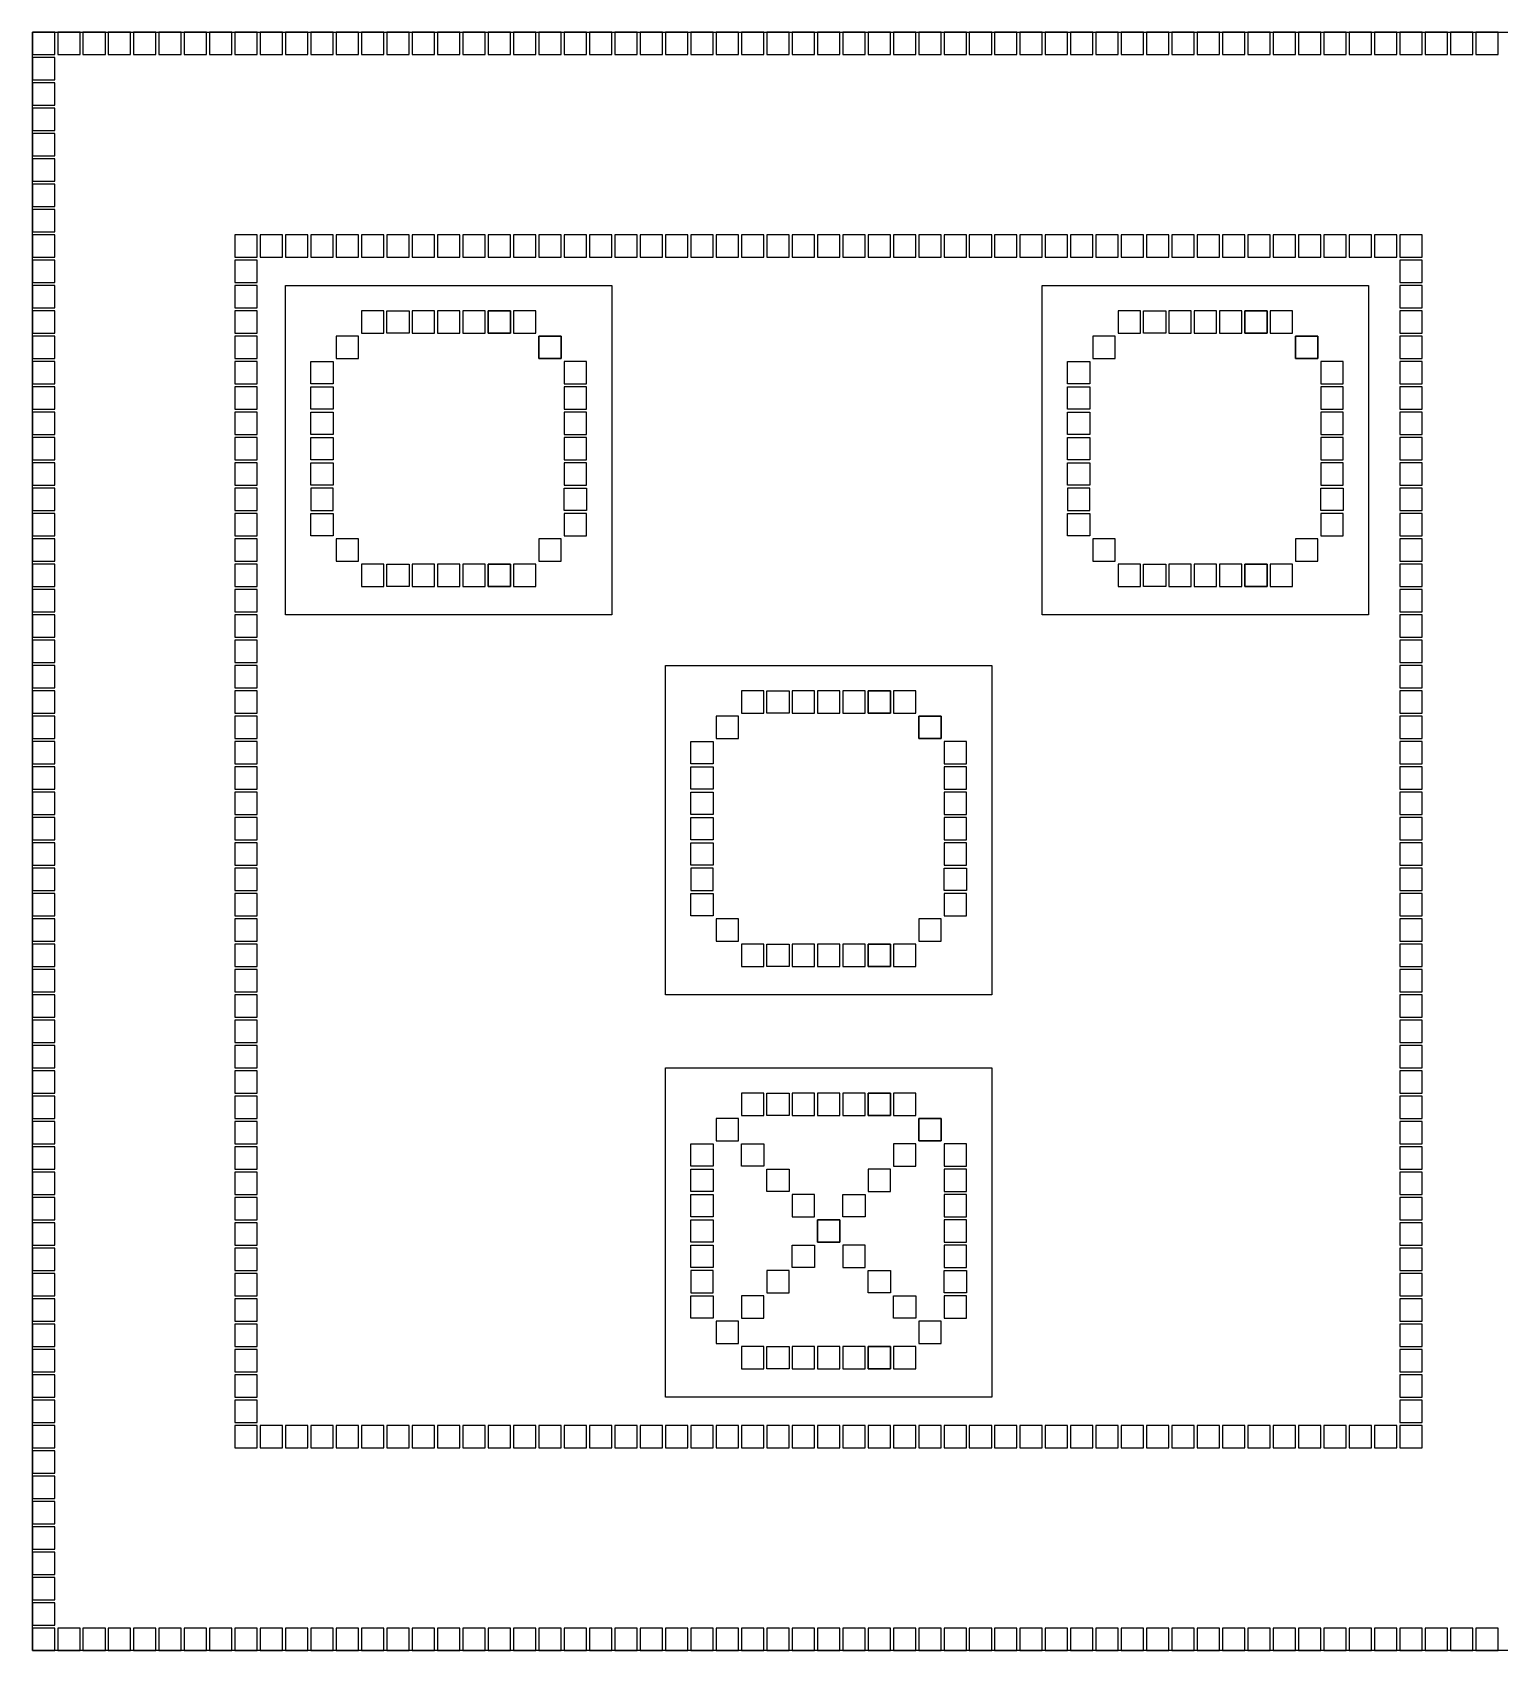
# Model space of a CAD drawing. Header units: inches. Extents: x 125 to 991, y -92 to 487.
# Drawn here: x 811.27 to 821.12, y 440.53 to 451.39 of the extents above; entities that cross this region are included whole.
import ezdxf

# ---------------------------------------------------------------- set-up
doc = ezdxf.new("R2010")
doc.units = ezdxf.units.IN

msp = doc.modelspace()

# ---------------------------------------------------------------- linework, layer by layer
at = {"color": 2}
for points in [[(811.266, 451.238), (811.416, 451.238), (811.416, 451.388), (811.266, 451.388)], [(811.436, 451.238), (811.586, 451.238), (811.586, 451.388), (811.436, 451.388)], [(811.606, 451.238), (811.756, 451.238), (811.756, 451.388), (811.606, 451.388)], [(811.776, 451.238), (811.926, 451.238), (811.926, 451.388), (811.776, 451.388)], [(811.946, 451.238), (812.096, 451.238), (812.096, 451.388), (811.946, 451.388)], [(812.116, 451.238), (812.266, 451.238), (812.266, 451.388), (812.116, 451.388)], [(812.286, 451.238), (812.436, 451.238), (812.436, 451.388), (812.286, 451.388)], [(812.456, 451.238), (812.606, 451.238), (812.606, 451.388), (812.456, 451.388)], [(812.626, 451.238), (812.776, 451.238), (812.776, 451.388), (812.626, 451.388)], [(812.796, 451.238), (812.946, 451.238), (812.946, 451.388), (812.796, 451.388)], [(812.966, 451.238), (813.116, 451.238), (813.116, 451.388), (812.966, 451.388)], [(813.136, 451.238), (813.286, 451.238), (813.286, 451.388), (813.136, 451.388)], [(813.306, 451.238), (813.456, 451.238), (813.456, 451.388), (813.306, 451.388)], [(813.476, 451.238), (813.626, 451.238), (813.626, 451.388), (813.476, 451.388)], [(813.646, 451.238), (813.796, 451.238), (813.796, 451.388), (813.646, 451.388)], [(813.816, 451.238), (813.966, 451.238), (813.966, 451.388), (813.816, 451.388)], [(813.986, 451.238), (814.136, 451.238), (814.136, 451.388), (813.986, 451.388)], [(814.156, 451.238), (814.306, 451.238), (814.306, 451.388), (814.156, 451.388)], [(814.326, 451.238), (814.476, 451.238), (814.476, 451.388), (814.326, 451.388)], [(814.496, 451.238), (814.646, 451.238), (814.646, 451.388), (814.496, 451.388)], [(814.666, 451.238), (814.816, 451.238), (814.816, 451.388), (814.666, 451.388)], [(814.836, 451.238), (814.986, 451.238), (814.986, 451.388), (814.836, 451.388)], [(815.006, 451.238), (815.156, 451.238), (815.156, 451.388), (815.006, 451.388)], [(815.176, 451.238), (815.326, 451.238), (815.326, 451.388), (815.176, 451.388)], [(815.346, 451.238), (815.496, 451.238), (815.496, 451.388), (815.346, 451.388)], [(815.516, 451.238), (815.666, 451.238), (815.666, 451.388), (815.516, 451.388)], [(815.686, 451.238), (815.836, 451.238), (815.836, 451.388), (815.686, 451.388)], [(815.856, 451.238), (816.006, 451.238), (816.006, 451.388), (815.856, 451.388)], [(816.026, 451.238), (816.176, 451.238), (816.176, 451.388), (816.026, 451.388)], [(816.196, 451.238), (816.346, 451.238), (816.346, 451.388), (816.196, 451.388)], [(816.366, 451.238), (816.516, 451.238), (816.516, 451.388), (816.366, 451.388)], [(816.536, 451.238), (816.686, 451.238), (816.686, 451.388), (816.536, 451.388)], [(816.706, 451.238), (816.856, 451.238), (816.856, 451.388), (816.706, 451.388)], [(816.876, 451.238), (817.026, 451.238), (817.026, 451.388), (816.876, 451.388)], [(817.046, 451.238), (817.196, 451.238), (817.196, 451.388), (817.046, 451.388)], [(817.216, 451.238), (817.366, 451.238), (817.366, 451.388), (817.216, 451.388)], [(817.386, 451.238), (817.536, 451.238), (817.536, 451.388), (817.386, 451.388)], [(817.556, 451.238), (817.706, 451.238), (817.706, 451.388), (817.556, 451.388)], [(817.726, 451.238), (817.876, 451.238), (817.876, 451.388), (817.726, 451.388)], [(817.896, 451.238), (818.046, 451.238), (818.046, 451.388), (817.896, 451.388)], [(818.066, 451.238), (818.216, 451.238), (818.216, 451.388), (818.066, 451.388)], [(818.236, 451.238), (818.386, 451.238), (818.386, 451.388), (818.236, 451.388)], [(818.406, 451.238), (818.556, 451.238), (818.556, 451.388), (818.406, 451.388)], [(818.576, 451.238), (818.726, 451.238), (818.726, 451.388), (818.576, 451.388)], [(818.746, 451.238), (818.896, 451.238), (818.896, 451.388), (818.746, 451.388)], [(818.916, 451.238), (819.066, 451.238), (819.066, 451.388), (818.916, 451.388)], [(819.086, 451.238), (819.236, 451.238), (819.236, 451.388), (819.086, 451.388)], [(819.256, 451.238), (819.406, 451.238), (819.406, 451.388), (819.256, 451.388)], [(819.426, 451.238), (819.576, 451.238), (819.576, 451.388), (819.426, 451.388)], [(819.596, 451.238), (819.746, 451.238), (819.746, 451.388), (819.596, 451.388)], [(819.766, 451.238), (819.916, 451.238), (819.916, 451.388), (819.766, 451.388)], [(819.936, 451.238), (820.086, 451.238), (820.086, 451.388), (819.936, 451.388)], [(820.106, 451.238), (820.256, 451.238), (820.256, 451.388), (820.106, 451.388)], [(820.276, 451.238), (820.426, 451.238), (820.426, 451.388), (820.276, 451.388)], [(820.446, 451.238), (820.596, 451.238), (820.596, 451.388), (820.446, 451.388)], [(820.616, 451.238), (820.766, 451.238), (820.766, 451.388), (820.616, 451.388)], [(820.786, 451.238), (820.936, 451.238), (820.936, 451.388), (820.786, 451.388)], [(820.956, 451.238), (821.106, 451.238), (821.106, 451.388), (820.956, 451.388)], [(811.266, 451.068), (811.416, 451.068), (811.416, 451.218), (811.266, 451.218)], [(811.266, 450.898), (811.416, 450.898), (811.416, 451.048), (811.266, 451.048)], [(811.266, 450.728), (811.416, 450.728), (811.416, 450.878), (811.266, 450.878)], [(811.266, 450.558), (811.416, 450.558), (811.416, 450.708), (811.266, 450.708)], [(811.266, 450.388), (811.416, 450.388), (811.416, 450.538), (811.266, 450.538)], [(811.266, 450.218), (811.416, 450.218), (811.416, 450.368), (811.266, 450.368)], [(811.266, 450.048), (811.416, 450.048), (811.416, 450.198), (811.266, 450.198)], [(811.266, 449.878), (811.416, 449.878), (811.416, 450.028), (811.266, 450.028)], [(812.626, 449.878), (812.776, 449.878), (812.776, 450.028), (812.626, 450.028)], [(812.626, 449.878), (812.776, 449.878), (812.776, 450.028), (812.626, 450.028)], [(812.796, 449.878), (812.946, 449.878), (812.946, 450.028), (812.796, 450.028)], [(812.966, 449.878), (813.116, 449.878), (813.116, 450.028), (812.966, 450.028)], [(813.136, 449.878), (813.286, 449.878), (813.286, 450.028), (813.136, 450.028)], [(813.306, 449.878), (813.456, 449.878), (813.456, 450.028), (813.306, 450.028)], [(813.476, 449.878), (813.626, 449.878), (813.626, 450.028), (813.476, 450.028)], [(813.646, 449.878), (813.796, 449.878), (813.796, 450.028), (813.646, 450.028)], [(813.816, 449.878), (813.966, 449.878), (813.966, 450.028), (813.816, 450.028)], [(813.986, 449.878), (814.136, 449.878), (814.136, 450.028), (813.986, 450.028)], [(814.156, 449.878), (814.306, 449.878), (814.306, 450.028), (814.156, 450.028)], [(814.326, 449.878), (814.476, 449.878), (814.476, 450.028), (814.326, 450.028)], [(814.496, 449.878), (814.646, 449.878), (814.646, 450.028), (814.496, 450.028)], [(814.666, 449.878), (814.816, 449.878), (814.816, 450.028), (814.666, 450.028)], [(814.836, 449.878), (814.986, 449.878), (814.986, 450.028), (814.836, 450.028)], [(815.006, 449.878), (815.156, 449.878), (815.156, 450.028), (815.006, 450.028)], [(815.176, 449.878), (815.326, 449.878), (815.326, 450.028), (815.176, 450.028)], [(815.346, 449.878), (815.496, 449.878), (815.496, 450.028), (815.346, 450.028)], [(815.516, 449.878), (815.666, 449.878), (815.666, 450.028), (815.516, 450.028)], [(815.686, 449.878), (815.836, 449.878), (815.836, 450.028), (815.686, 450.028)], [(815.856, 449.878), (816.006, 449.878), (816.006, 450.028), (815.856, 450.028)], [(816.026, 449.878), (816.176, 449.878), (816.176, 450.028), (816.026, 450.028)], [(816.196, 449.878), (816.346, 449.878), (816.346, 450.028), (816.196, 450.028)], [(816.366, 449.878), (816.516, 449.878), (816.516, 450.028), (816.366, 450.028)], [(816.536, 449.878), (816.686, 449.878), (816.686, 450.028), (816.536, 450.028)], [(816.706, 449.878), (816.856, 449.878), (816.856, 450.028), (816.706, 450.028)], [(816.876, 449.878), (817.026, 449.878), (817.026, 450.028), (816.876, 450.028)], [(817.046, 449.878), (817.196, 449.878), (817.196, 450.028), (817.046, 450.028)], [(817.216, 449.878), (817.366, 449.878), (817.366, 450.028), (817.216, 450.028)], [(817.386, 449.878), (817.536, 449.878), (817.536, 450.028), (817.386, 450.028)], [(817.556, 449.878), (817.706, 449.878), (817.706, 450.028), (817.556, 450.028)], [(817.726, 449.878), (817.876, 449.878), (817.876, 450.028), (817.726, 450.028)], [(817.896, 449.878), (818.046, 449.878), (818.046, 450.028), (817.896, 450.028)], [(818.066, 449.878), (818.216, 449.878), (818.216, 450.028), (818.066, 450.028)], [(818.236, 449.878), (818.386, 449.878), (818.386, 450.028), (818.236, 450.028)], [(818.406, 449.878), (818.556, 449.878), (818.556, 450.028), (818.406, 450.028)], [(818.576, 449.878), (818.726, 449.878), (818.726, 450.028), (818.576, 450.028)], [(818.746, 449.878), (818.896, 449.878), (818.896, 450.028), (818.746, 450.028)], [(818.916, 449.878), (819.066, 449.878), (819.066, 450.028), (818.916, 450.028)], [(819.086, 449.878), (819.236, 449.878), (819.236, 450.028), (819.086, 450.028)], [(819.256, 449.878), (819.406, 449.878), (819.406, 450.028), (819.256, 450.028)], [(819.426, 449.878), (819.576, 449.878), (819.576, 450.028), (819.426, 450.028)], [(819.596, 449.878), (819.746, 449.878), (819.746, 450.028), (819.596, 450.028)], [(819.766, 449.878), (819.916, 449.878), (819.916, 450.028), (819.766, 450.028)], [(819.936, 449.878), (820.086, 449.878), (820.086, 450.028), (819.936, 450.028)], [(820.106, 449.878), (820.256, 449.878), (820.256, 450.028), (820.106, 450.028)], [(820.276, 449.878), (820.426, 449.878), (820.426, 450.028), (820.276, 450.028)], [(820.446, 449.878), (820.596, 449.878), (820.596, 450.028), (820.446, 450.028)], [(811.266, 449.708), (811.416, 449.708), (811.416, 449.858), (811.266, 449.858)], [(812.626, 449.708), (812.776, 449.708), (812.776, 449.858), (812.626, 449.858)], [(820.446, 449.708), (820.596, 449.708), (820.596, 449.858), (820.446, 449.858)], [(811.266, 449.538), (811.416, 449.538), (811.416, 449.688), (811.266, 449.688)], [(812.626, 449.538), (812.776, 449.538), (812.776, 449.688), (812.626, 449.688)], [(820.446, 449.538), (820.596, 449.538), (820.596, 449.688), (820.446, 449.688)], [(811.266, 449.368), (811.416, 449.368), (811.416, 449.518), (811.266, 449.518)], [(812.626, 449.368), (812.776, 449.368), (812.776, 449.518), (812.626, 449.518)], [(813.476, 449.368), (813.626, 449.368), (813.626, 449.518), (813.476, 449.518)], [(813.476, 449.368), (813.626, 449.368), (813.626, 449.518), (813.476, 449.518)], [(813.796, 449.368), (813.646, 449.368), (813.646, 449.518), (813.796, 449.518)], [(813.796, 449.368), (813.646, 449.368), (813.646, 449.518), (813.796, 449.518)], [(813.816, 449.368), (813.966, 449.368), (813.966, 449.518), (813.816, 449.518)], [(813.816, 449.368), (813.966, 449.368), (813.966, 449.518), (813.816, 449.518)], [(813.986, 449.368), (814.136, 449.368), (814.136, 449.518), (813.986, 449.518)], [(813.986, 449.368), (814.136, 449.368), (814.136, 449.518), (813.986, 449.518)], [(814.156, 449.368), (814.306, 449.368), (814.306, 449.518), (814.156, 449.518)], [(814.156, 449.368), (814.306, 449.368), (814.306, 449.518), (814.156, 449.518)], [(814.326, 449.368), (814.476, 449.368), (814.476, 449.518), (814.326, 449.518)], [(814.476, 449.368), (814.326, 449.368), (814.326, 449.518), (814.476, 449.518)], [(814.326, 449.368), (814.476, 449.368), (814.476, 449.518), (814.326, 449.518)], [(814.326, 449.368), (814.476, 449.368), (814.476, 449.518), (814.326, 449.518)], [(814.496, 449.368), (814.646, 449.368), (814.646, 449.518), (814.496, 449.518)], [(814.496, 449.368), (814.646, 449.368), (814.646, 449.518), (814.496, 449.518)], [(814.496, 449.368), (814.646, 449.368), (814.646, 449.518), (814.496, 449.518)], [(814.496, 449.368), (814.646, 449.368), (814.646, 449.518), (814.496, 449.518)], [(818.556, 449.368), (818.706, 449.368), (818.706, 449.518), (818.556, 449.518)], [(818.556, 449.368), (818.706, 449.368), (818.706, 449.518), (818.556, 449.518)], [(818.876, 449.368), (818.726, 449.368), (818.726, 449.518), (818.876, 449.518)], [(818.876, 449.368), (818.726, 449.368), (818.726, 449.518), (818.876, 449.518)], [(818.896, 449.368), (819.046, 449.368), (819.046, 449.518), (818.896, 449.518)], [(818.896, 449.368), (819.046, 449.368), (819.046, 449.518), (818.896, 449.518)], [(819.066, 449.368), (819.216, 449.368), (819.216, 449.518), (819.066, 449.518)], [(819.066, 449.368), (819.216, 449.368), (819.216, 449.518), (819.066, 449.518)], [(819.236, 449.368), (819.386, 449.368), (819.386, 449.518), (819.236, 449.518)], [(819.236, 449.368), (819.386, 449.368), (819.386, 449.518), (819.236, 449.518)], [(819.406, 449.368), (819.556, 449.368), (819.556, 449.518), (819.406, 449.518)], [(819.556, 449.368), (819.406, 449.368), (819.406, 449.518), (819.556, 449.518)], [(819.406, 449.368), (819.556, 449.368), (819.556, 449.518), (819.406, 449.518)], [(819.406, 449.368), (819.556, 449.368), (819.556, 449.518), (819.406, 449.518)], [(819.576, 449.368), (819.726, 449.368), (819.726, 449.518), (819.576, 449.518)], [(819.576, 449.368), (819.726, 449.368), (819.726, 449.518), (819.576, 449.518)], [(819.576, 449.368), (819.726, 449.368), (819.726, 449.518), (819.576, 449.518)], [(819.576, 449.368), (819.726, 449.368), (819.726, 449.518), (819.576, 449.518)], [(820.446, 449.368), (820.596, 449.368), (820.596, 449.518), (820.446, 449.518)], [(811.266, 449.198), (811.416, 449.198), (811.416, 449.348), (811.266, 449.348)], [(812.626, 449.198), (812.776, 449.198), (812.776, 449.348), (812.626, 449.348)], [(813.306, 449.198), (813.456, 449.198), (813.456, 449.348), (813.306, 449.348)], [(814.666, 449.198), (814.816, 449.198), (814.816, 449.348), (814.666, 449.348)], [(814.816, 449.348), (814.816, 449.198), (814.666, 449.198), (814.666, 449.348)], [(818.386, 449.198), (818.536, 449.198), (818.536, 449.348), (818.386, 449.348)], [(819.746, 449.198), (819.896, 449.198), (819.896, 449.348), (819.746, 449.348)], [(819.896, 449.348), (819.896, 449.198), (819.746, 449.198), (819.746, 449.348)], [(820.446, 449.198), (820.596, 449.198), (820.596, 449.348), (820.446, 449.348)], [(811.266, 449.028), (811.416, 449.028), (811.416, 449.178), (811.266, 449.178)], [(812.626, 449.028), (812.776, 449.028), (812.776, 449.178), (812.626, 449.178)], [(813.286, 449.028), (813.136, 449.028), (813.136, 449.178), (813.286, 449.178)], [(814.836, 449.028), (814.986, 449.028), (814.986, 449.178), (814.836, 449.178)], [(814.836, 449.028), (814.986, 449.028), (814.986, 449.178), (814.836, 449.178)], [(818.366, 449.028), (818.216, 449.028), (818.216, 449.178), (818.366, 449.178)], [(819.916, 449.028), (820.066, 449.028), (820.066, 449.178), (819.916, 449.178)], [(819.916, 449.028), (820.066, 449.028), (820.066, 449.178), (819.916, 449.178)], [(820.446, 449.028), (820.596, 449.028), (820.596, 449.178), (820.446, 449.178)], [(811.266, 448.858), (811.416, 448.858), (811.416, 449.008), (811.266, 449.008)], [(812.626, 448.858), (812.776, 448.858), (812.776, 449.008), (812.626, 449.008)], [(813.286, 448.858), (813.136, 448.858), (813.136, 449.008), (813.286, 449.008)], [(814.836, 448.858), (814.986, 448.858), (814.986, 449.008), (814.836, 449.008)], [(814.836, 448.858), (814.986, 448.858), (814.986, 449.008), (814.836, 449.008)], [(818.366, 448.858), (818.216, 448.858), (818.216, 449.008), (818.366, 449.008)], [(819.916, 448.858), (820.066, 448.858), (820.066, 449.008), (819.916, 449.008)], [(819.916, 448.858), (820.066, 448.858), (820.066, 449.008), (819.916, 449.008)], [(820.446, 448.858), (820.596, 448.858), (820.596, 449.008), (820.446, 449.008)], [(811.266, 448.688), (811.416, 448.688), (811.416, 448.838), (811.266, 448.838)], [(812.626, 448.688), (812.776, 448.688), (812.776, 448.838), (812.626, 448.838)], [(813.286, 448.688), (813.136, 448.688), (813.136, 448.838), (813.286, 448.838)], [(814.836, 448.688), (814.986, 448.688), (814.986, 448.838), (814.836, 448.838)], [(814.836, 448.688), (814.986, 448.688), (814.986, 448.838), (814.836, 448.838)], [(818.366, 448.688), (818.216, 448.688), (818.216, 448.838), (818.366, 448.838)], [(819.916, 448.688), (820.066, 448.688), (820.066, 448.838), (819.916, 448.838)], [(819.916, 448.688), (820.066, 448.688), (820.066, 448.838), (819.916, 448.838)], [(820.446, 448.688), (820.596, 448.688), (820.596, 448.838), (820.446, 448.838)], [(811.266, 448.518), (811.416, 448.518), (811.416, 448.668), (811.266, 448.668)], [(812.626, 448.518), (812.776, 448.518), (812.776, 448.668), (812.626, 448.668)], [(813.286, 448.518), (813.136, 448.518), (813.136, 448.668), (813.286, 448.668)], [(814.836, 448.518), (814.986, 448.518), (814.986, 448.668), (814.836, 448.668)], [(814.836, 448.518), (814.986, 448.518), (814.986, 448.668), (814.836, 448.668)], [(818.366, 448.518), (818.216, 448.518), (818.216, 448.668), (818.366, 448.668)], [(819.916, 448.518), (820.066, 448.518), (820.066, 448.668), (819.916, 448.668)], [(819.916, 448.518), (820.066, 448.518), (820.066, 448.668), (819.916, 448.668)], [(820.446, 448.518), (820.596, 448.518), (820.596, 448.668), (820.446, 448.668)], [(811.266, 448.348), (811.416, 448.348), (811.416, 448.498), (811.266, 448.498)], [(812.626, 448.348), (812.776, 448.348), (812.776, 448.498), (812.626, 448.498)], [(813.286, 448.348), (813.136, 448.348), (813.136, 448.498), (813.286, 448.498)], [(814.836, 448.348), (814.986, 448.348), (814.986, 448.498), (814.836, 448.498)], [(814.836, 448.348), (814.986, 448.348), (814.986, 448.498), (814.836, 448.498)], [(818.366, 448.348), (818.216, 448.348), (818.216, 448.498), (818.366, 448.498)], [(819.916, 448.348), (820.066, 448.348), (820.066, 448.498), (819.916, 448.498)], [(819.916, 448.348), (820.066, 448.348), (820.066, 448.498), (819.916, 448.498)], [(820.446, 448.348), (820.596, 448.348), (820.596, 448.498), (820.446, 448.498)], [(811.266, 448.178), (811.416, 448.178), (811.416, 448.328), (811.266, 448.328)], [(812.626, 448.178), (812.776, 448.178), (812.776, 448.328), (812.626, 448.328)], [(813.286, 448.328), (813.136, 448.328), (813.136, 448.178), (813.286, 448.178)], [(814.836, 448.328), (814.986, 448.328), (814.986, 448.178), (814.836, 448.178)], [(814.836, 448.328), (814.986, 448.328), (814.986, 448.178), (814.836, 448.178)], [(818.366, 448.328), (818.216, 448.328), (818.216, 448.178), (818.366, 448.178)], [(819.916, 448.328), (820.066, 448.328), (820.066, 448.178), (819.916, 448.178)], [(819.916, 448.328), (820.066, 448.328), (820.066, 448.178), (819.916, 448.178)], [(820.446, 448.178), (820.596, 448.178), (820.596, 448.328), (820.446, 448.328)], [(811.266, 448.008), (811.416, 448.008), (811.416, 448.158), (811.266, 448.158)], [(812.626, 448.008), (812.776, 448.008), (812.776, 448.158), (812.626, 448.158)], [(813.286, 448.008), (813.136, 448.008), (813.136, 448.158), (813.286, 448.158)], [(813.286, 448.008), (813.136, 448.008), (813.136, 448.158), (813.286, 448.158)], [(814.836, 448.008), (814.986, 448.008), (814.986, 448.158), (814.836, 448.158)], [(814.836, 448.008), (814.986, 448.008), (814.986, 448.158), (814.836, 448.158)], [(814.836, 448.008), (814.986, 448.008), (814.986, 448.158), (814.836, 448.158)], [(814.836, 448.008), (814.986, 448.008), (814.986, 448.158), (814.836, 448.158)], [(818.366, 448.008), (818.216, 448.008), (818.216, 448.158), (818.366, 448.158)], [(818.366, 448.008), (818.216, 448.008), (818.216, 448.158), (818.366, 448.158)], [(819.916, 448.008), (820.066, 448.008), (820.066, 448.158), (819.916, 448.158)], [(819.916, 448.008), (820.066, 448.008), (820.066, 448.158), (819.916, 448.158)], [(819.916, 448.008), (820.066, 448.008), (820.066, 448.158), (819.916, 448.158)], [(819.916, 448.008), (820.066, 448.008), (820.066, 448.158), (819.916, 448.158)], [(820.446, 448.008), (820.596, 448.008), (820.596, 448.158), (820.446, 448.158)], [(811.266, 447.838), (811.416, 447.838), (811.416, 447.988), (811.266, 447.988)], [(812.626, 447.838), (812.776, 447.838), (812.776, 447.988), (812.626, 447.988)], [(813.306, 447.838), (813.456, 447.838), (813.456, 447.988), (813.306, 447.988)], [(814.666, 447.838), (814.816, 447.838), (814.816, 447.988), (814.666, 447.988)], [(818.386, 447.838), (818.536, 447.838), (818.536, 447.988), (818.386, 447.988)], [(819.746, 447.838), (819.896, 447.838), (819.896, 447.988), (819.746, 447.988)], [(820.446, 447.838), (820.596, 447.838), (820.596, 447.988), (820.446, 447.988)], [(811.266, 447.668), (811.416, 447.668), (811.416, 447.818), (811.266, 447.818)], [(812.626, 447.668), (812.776, 447.668), (812.776, 447.818), (812.626, 447.818)], [(813.476, 447.668), (813.626, 447.668), (813.626, 447.818), (813.476, 447.818)], [(813.476, 447.668), (813.626, 447.668), (813.626, 447.818), (813.476, 447.818)], [(813.796, 447.668), (813.646, 447.668), (813.646, 447.818), (813.796, 447.818)], [(813.796, 447.668), (813.646, 447.668), (813.646, 447.818), (813.796, 447.818)], [(813.816, 447.668), (813.966, 447.668), (813.966, 447.818), (813.816, 447.818)], [(813.816, 447.668), (813.966, 447.668), (813.966, 447.818), (813.816, 447.818)], [(813.986, 447.668), (814.136, 447.668), (814.136, 447.818), (813.986, 447.818)], [(813.986, 447.668), (814.136, 447.668), (814.136, 447.818), (813.986, 447.818)], [(814.156, 447.668), (814.306, 447.668), (814.306, 447.818), (814.156, 447.818)], [(814.156, 447.668), (814.306, 447.668), (814.306, 447.818), (814.156, 447.818)], [(814.326, 447.668), (814.476, 447.668), (814.476, 447.818), (814.326, 447.818)], [(814.476, 447.668), (814.326, 447.668), (814.326, 447.818), (814.476, 447.818)], [(814.326, 447.668), (814.476, 447.668), (814.476, 447.818), (814.326, 447.818)], [(814.326, 447.668), (814.476, 447.668), (814.476, 447.818), (814.326, 447.818)], [(814.496, 447.668), (814.646, 447.668), (814.646, 447.818), (814.496, 447.818)], [(814.496, 447.668), (814.646, 447.668), (814.646, 447.818), (814.496, 447.818)], [(814.496, 447.668), (814.646, 447.668), (814.646, 447.818), (814.496, 447.818)], [(814.496, 447.668), (814.646, 447.668), (814.646, 447.818), (814.496, 447.818)], [(818.556, 447.668), (818.706, 447.668), (818.706, 447.818), (818.556, 447.818)], [(818.556, 447.668), (818.706, 447.668), (818.706, 447.818), (818.556, 447.818)], [(818.876, 447.668), (818.726, 447.668), (818.726, 447.818), (818.876, 447.818)], [(818.876, 447.668), (818.726, 447.668), (818.726, 447.818), (818.876, 447.818)], [(818.896, 447.668), (819.046, 447.668), (819.046, 447.818), (818.896, 447.818)], [(818.896, 447.668), (819.046, 447.668), (819.046, 447.818), (818.896, 447.818)], [(819.066, 447.668), (819.216, 447.668), (819.216, 447.818), (819.066, 447.818)], [(819.066, 447.668), (819.216, 447.668), (819.216, 447.818), (819.066, 447.818)], [(819.236, 447.668), (819.386, 447.668), (819.386, 447.818), (819.236, 447.818)], [(819.236, 447.668), (819.386, 447.668), (819.386, 447.818), (819.236, 447.818)], [(819.406, 447.668), (819.556, 447.668), (819.556, 447.818), (819.406, 447.818)], [(819.556, 447.668), (819.406, 447.668), (819.406, 447.818), (819.556, 447.818)], [(819.406, 447.668), (819.556, 447.668), (819.556, 447.818), (819.406, 447.818)], [(819.406, 447.668), (819.556, 447.668), (819.556, 447.818), (819.406, 447.818)], [(819.576, 447.668), (819.726, 447.668), (819.726, 447.818), (819.576, 447.818)], [(819.576, 447.668), (819.726, 447.668), (819.726, 447.818), (819.576, 447.818)], [(819.576, 447.668), (819.726, 447.668), (819.726, 447.818), (819.576, 447.818)], [(819.576, 447.668), (819.726, 447.668), (819.726, 447.818), (819.576, 447.818)], [(820.446, 447.668), (820.596, 447.668), (820.596, 447.818), (820.446, 447.818)], [(811.266, 447.498), (811.416, 447.498), (811.416, 447.648), (811.266, 447.648)], [(812.626, 447.498), (812.776, 447.498), (812.776, 447.648), (812.626, 447.648)], [(820.446, 447.498), (820.596, 447.498), (820.596, 447.648), (820.446, 447.648)], [(811.266, 447.328), (811.416, 447.328), (811.416, 447.478), (811.266, 447.478)], [(812.626, 447.328), (812.776, 447.328), (812.776, 447.478), (812.626, 447.478)], [(820.446, 447.328), (820.596, 447.328), (820.596, 447.478), (820.446, 447.478)], [(811.266, 447.158), (811.416, 447.158), (811.416, 447.308), (811.266, 447.308)], [(812.626, 447.158), (812.776, 447.158), (812.776, 447.308), (812.626, 447.308)], [(820.446, 447.158), (820.596, 447.158), (820.596, 447.308), (820.446, 447.308)], [(811.266, 446.988), (811.416, 446.988), (811.416, 447.138), (811.266, 447.138)], [(812.626, 446.988), (812.776, 446.988), (812.776, 447.138), (812.626, 447.138)], [(820.446, 446.988), (820.596, 446.988), (820.596, 447.138), (820.446, 447.138)], [(811.266, 446.818), (811.416, 446.818), (811.416, 446.968), (811.266, 446.968)], [(812.626, 446.818), (812.776, 446.818), (812.776, 446.968), (812.626, 446.968)], [(816.026, 446.818), (816.176, 446.818), (816.176, 446.968), (816.026, 446.968)], [(816.026, 446.818), (816.176, 446.818), (816.176, 446.968), (816.026, 446.968)], [(816.346, 446.818), (816.196, 446.818), (816.196, 446.968), (816.346, 446.968)], [(816.346, 446.818), (816.196, 446.818), (816.196, 446.968), (816.346, 446.968)], [(816.366, 446.818), (816.516, 446.818), (816.516, 446.968), (816.366, 446.968)], [(816.366, 446.818), (816.516, 446.818), (816.516, 446.968), (816.366, 446.968)], [(816.536, 446.818), (816.686, 446.818), (816.686, 446.968), (816.536, 446.968)], [(816.536, 446.818), (816.686, 446.818), (816.686, 446.968), (816.536, 446.968)], [(816.706, 446.818), (816.856, 446.818), (816.856, 446.968), (816.706, 446.968)], [(816.706, 446.818), (816.856, 446.818), (816.856, 446.968), (816.706, 446.968)], [(816.876, 446.818), (817.026, 446.818), (817.026, 446.968), (816.876, 446.968)], [(817.026, 446.818), (816.876, 446.818), (816.876, 446.968), (817.026, 446.968)], [(816.876, 446.818), (817.026, 446.818), (817.026, 446.968), (816.876, 446.968)], [(816.876, 446.818), (817.026, 446.818), (817.026, 446.968), (816.876, 446.968)], [(817.046, 446.818), (817.196, 446.818), (817.196, 446.968), (817.046, 446.968)], [(817.046, 446.818), (817.196, 446.818), (817.196, 446.968), (817.046, 446.968)], [(817.046, 446.818), (817.196, 446.818), (817.196, 446.968), (817.046, 446.968)], [(817.046, 446.818), (817.196, 446.818), (817.196, 446.968), (817.046, 446.968)], [(820.446, 446.818), (820.596, 446.818), (820.596, 446.968), (820.446, 446.968)], [(811.266, 446.648), (811.416, 446.648), (811.416, 446.798), (811.266, 446.798)], [(812.626, 446.648), (812.776, 446.648), (812.776, 446.798), (812.626, 446.798)], [(815.856, 446.648), (816.006, 446.648), (816.006, 446.798), (815.856, 446.798)], [(817.216, 446.648), (817.366, 446.648), (817.366, 446.798), (817.216, 446.798)], [(817.366, 446.798), (817.366, 446.648), (817.216, 446.648), (817.216, 446.798)], [(820.446, 446.648), (820.596, 446.648), (820.596, 446.798), (820.446, 446.798)], [(811.266, 446.478), (811.416, 446.478), (811.416, 446.628), (811.266, 446.628)], [(812.626, 446.478), (812.776, 446.478), (812.776, 446.628), (812.626, 446.628)], [(815.836, 446.478), (815.686, 446.478), (815.686, 446.628), (815.836, 446.628)], [(817.386, 446.478), (817.536, 446.478), (817.536, 446.628), (817.386, 446.628)], [(817.386, 446.478), (817.536, 446.478), (817.536, 446.628), (817.386, 446.628)], [(820.446, 446.478), (820.596, 446.478), (820.596, 446.628), (820.446, 446.628)], [(811.266, 446.308), (811.416, 446.308), (811.416, 446.458), (811.266, 446.458)], [(812.626, 446.308), (812.776, 446.308), (812.776, 446.458), (812.626, 446.458)], [(815.836, 446.308), (815.686, 446.308), (815.686, 446.458), (815.836, 446.458)], [(817.386, 446.308), (817.536, 446.308), (817.536, 446.458), (817.386, 446.458)], [(817.386, 446.308), (817.536, 446.308), (817.536, 446.458), (817.386, 446.458)], [(820.446, 446.308), (820.596, 446.308), (820.596, 446.458), (820.446, 446.458)], [(811.266, 446.138), (811.416, 446.138), (811.416, 446.288), (811.266, 446.288)], [(812.626, 446.138), (812.776, 446.138), (812.776, 446.288), (812.626, 446.288)], [(815.836, 446.138), (815.686, 446.138), (815.686, 446.288), (815.836, 446.288)], [(817.386, 446.138), (817.536, 446.138), (817.536, 446.288), (817.386, 446.288)], [(817.386, 446.138), (817.536, 446.138), (817.536, 446.288), (817.386, 446.288)], [(820.446, 446.138), (820.596, 446.138), (820.596, 446.288), (820.446, 446.288)], [(811.266, 445.968), (811.416, 445.968), (811.416, 446.118), (811.266, 446.118)], [(812.626, 445.968), (812.776, 445.968), (812.776, 446.118), (812.626, 446.118)], [(815.836, 445.968), (815.686, 445.968), (815.686, 446.118), (815.836, 446.118)], [(817.386, 445.968), (817.536, 445.968), (817.536, 446.118), (817.386, 446.118)], [(817.386, 445.968), (817.536, 445.968), (817.536, 446.118), (817.386, 446.118)], [(820.446, 445.968), (820.596, 445.968), (820.596, 446.118), (820.446, 446.118)], [(811.266, 445.798), (811.416, 445.798), (811.416, 445.948), (811.266, 445.948)], [(812.626, 445.798), (812.776, 445.798), (812.776, 445.948), (812.626, 445.948)], [(815.836, 445.798), (815.686, 445.798), (815.686, 445.948), (815.836, 445.948)], [(817.386, 445.798), (817.536, 445.798), (817.536, 445.948), (817.386, 445.948)], [(817.386, 445.798), (817.536, 445.798), (817.536, 445.948), (817.386, 445.948)], [(820.446, 445.798), (820.596, 445.798), (820.596, 445.948), (820.446, 445.948)], [(811.266, 445.628), (811.416, 445.628), (811.416, 445.778), (811.266, 445.778)], [(812.626, 445.628), (812.776, 445.628), (812.776, 445.778), (812.626, 445.778)], [(815.836, 445.778), (815.686, 445.778), (815.686, 445.628), (815.836, 445.628)], [(817.386, 445.778), (817.536, 445.778), (817.536, 445.628), (817.386, 445.628)], [(817.386, 445.778), (817.536, 445.778), (817.536, 445.628), (817.386, 445.628)], [(820.446, 445.628), (820.596, 445.628), (820.596, 445.778), (820.446, 445.778)], [(811.266, 445.458), (811.416, 445.458), (811.416, 445.608), (811.266, 445.608)], [(812.626, 445.458), (812.776, 445.458), (812.776, 445.608), (812.626, 445.608)], [(815.836, 445.458), (815.686, 445.458), (815.686, 445.608), (815.836, 445.608)], [(815.836, 445.458), (815.686, 445.458), (815.686, 445.608), (815.836, 445.608)], [(817.386, 445.458), (817.536, 445.458), (817.536, 445.608), (817.386, 445.608)], [(817.386, 445.458), (817.536, 445.458), (817.536, 445.608), (817.386, 445.608)], [(817.386, 445.458), (817.536, 445.458), (817.536, 445.608), (817.386, 445.608)], [(817.386, 445.458), (817.536, 445.458), (817.536, 445.608), (817.386, 445.608)], [(820.446, 445.458), (820.596, 445.458), (820.596, 445.608), (820.446, 445.608)], [(811.266, 445.288), (811.416, 445.288), (811.416, 445.438), (811.266, 445.438)], [(812.626, 445.288), (812.776, 445.288), (812.776, 445.438), (812.626, 445.438)], [(815.856, 445.288), (816.006, 445.288), (816.006, 445.438), (815.856, 445.438)], [(817.216, 445.288), (817.366, 445.288), (817.366, 445.438), (817.216, 445.438)], [(820.446, 445.288), (820.596, 445.288), (820.596, 445.438), (820.446, 445.438)], [(811.266, 445.118), (811.416, 445.118), (811.416, 445.268), (811.266, 445.268)], [(812.626, 445.118), (812.776, 445.118), (812.776, 445.268), (812.626, 445.268)], [(816.026, 445.118), (816.176, 445.118), (816.176, 445.268), (816.026, 445.268)], [(816.026, 445.118), (816.176, 445.118), (816.176, 445.268), (816.026, 445.268)], [(816.346, 445.118), (816.196, 445.118), (816.196, 445.268), (816.346, 445.268)], [(816.346, 445.118), (816.196, 445.118), (816.196, 445.268), (816.346, 445.268)], [(816.366, 445.118), (816.516, 445.118), (816.516, 445.268), (816.366, 445.268)], [(816.366, 445.118), (816.516, 445.118), (816.516, 445.268), (816.366, 445.268)], [(816.536, 445.118), (816.686, 445.118), (816.686, 445.268), (816.536, 445.268)], [(816.536, 445.118), (816.686, 445.118), (816.686, 445.268), (816.536, 445.268)], [(816.706, 445.118), (816.856, 445.118), (816.856, 445.268), (816.706, 445.268)], [(816.706, 445.118), (816.856, 445.118), (816.856, 445.268), (816.706, 445.268)], [(816.876, 445.118), (817.026, 445.118), (817.026, 445.268), (816.876, 445.268)], [(817.026, 445.118), (816.876, 445.118), (816.876, 445.268), (817.026, 445.268)], [(816.876, 445.118), (817.026, 445.118), (817.026, 445.268), (816.876, 445.268)], [(816.876, 445.118), (817.026, 445.118), (817.026, 445.268), (816.876, 445.268)], [(817.046, 445.118), (817.196, 445.118), (817.196, 445.268), (817.046, 445.268)], [(817.046, 445.118), (817.196, 445.118), (817.196, 445.268), (817.046, 445.268)], [(817.046, 445.118), (817.196, 445.118), (817.196, 445.268), (817.046, 445.268)], [(817.046, 445.118), (817.196, 445.118), (817.196, 445.268), (817.046, 445.268)], [(820.446, 445.118), (820.596, 445.118), (820.596, 445.268), (820.446, 445.268)], [(811.266, 444.948), (811.416, 444.948), (811.416, 445.098), (811.266, 445.098)], [(812.626, 444.948), (812.776, 444.948), (812.776, 445.098), (812.626, 445.098)], [(820.446, 444.948), (820.596, 444.948), (820.596, 445.098), (820.446, 445.098)], [(811.266, 444.778), (811.416, 444.778), (811.416, 444.928), (811.266, 444.928)], [(812.626, 444.778), (812.776, 444.778), (812.776, 444.928), (812.626, 444.928)], [(820.446, 444.778), (820.596, 444.778), (820.596, 444.928), (820.446, 444.928)], [(811.266, 444.608), (811.416, 444.608), (811.416, 444.758), (811.266, 444.758)], [(812.626, 444.608), (812.776, 444.608), (812.776, 444.758), (812.626, 444.758)], [(820.446, 444.608), (820.596, 444.608), (820.596, 444.758), (820.446, 444.758)], [(811.266, 444.438), (811.416, 444.438), (811.416, 444.588), (811.266, 444.588)], [(812.626, 444.438), (812.776, 444.438), (812.776, 444.588), (812.626, 444.588)], [(820.446, 444.438), (820.596, 444.438), (820.596, 444.588), (820.446, 444.588)], [(811.266, 444.268), (811.416, 444.268), (811.416, 444.418), (811.266, 444.418)], [(812.626, 444.268), (812.776, 444.268), (812.776, 444.418), (812.626, 444.418)], [(820.446, 444.268), (820.596, 444.268), (820.596, 444.418), (820.446, 444.418)], [(811.266, 444.098), (811.416, 444.098), (811.416, 444.248), (811.266, 444.248)], [(812.626, 444.098), (812.776, 444.098), (812.776, 444.248), (812.626, 444.248)], [(816.026, 444.118), (816.176, 444.118), (816.176, 444.268), (816.026, 444.268)], [(816.026, 444.118), (816.176, 444.118), (816.176, 444.268), (816.026, 444.268)], [(816.346, 444.118), (816.196, 444.118), (816.196, 444.268), (816.346, 444.268)], [(816.346, 444.118), (816.196, 444.118), (816.196, 444.268), (816.346, 444.268)], [(816.366, 444.118), (816.516, 444.118), (816.516, 444.268), (816.366, 444.268)], [(816.366, 444.118), (816.516, 444.118), (816.516, 444.268), (816.366, 444.268)], [(816.536, 444.118), (816.686, 444.118), (816.686, 444.268), (816.536, 444.268)], [(816.536, 444.118), (816.686, 444.118), (816.686, 444.268), (816.536, 444.268)], [(816.706, 444.118), (816.856, 444.118), (816.856, 444.268), (816.706, 444.268)], [(816.706, 444.118), (816.856, 444.118), (816.856, 444.268), (816.706, 444.268)], [(816.876, 444.118), (817.026, 444.118), (817.026, 444.268), (816.876, 444.268)], [(817.026, 444.118), (816.876, 444.118), (816.876, 444.268), (817.026, 444.268)], [(816.876, 444.118), (817.026, 444.118), (817.026, 444.268), (816.876, 444.268)], [(816.876, 444.118), (817.026, 444.118), (817.026, 444.268), (816.876, 444.268)], [(817.046, 444.118), (817.196, 444.118), (817.196, 444.268), (817.046, 444.268)], [(817.046, 444.118), (817.196, 444.118), (817.196, 444.268), (817.046, 444.268)], [(817.046, 444.118), (817.196, 444.118), (817.196, 444.268), (817.046, 444.268)], [(817.046, 444.118), (817.196, 444.118), (817.196, 444.268), (817.046, 444.268)], [(820.446, 444.098), (820.596, 444.098), (820.596, 444.248), (820.446, 444.248)], [(811.266, 443.928), (811.416, 443.928), (811.416, 444.078), (811.266, 444.078)], [(812.626, 443.928), (812.776, 443.928), (812.776, 444.078), (812.626, 444.078)], [(815.856, 443.948), (816.006, 443.948), (816.006, 444.098), (815.856, 444.098)], [(817.216, 443.948), (817.366, 443.948), (817.366, 444.098), (817.216, 444.098)], [(817.366, 444.098), (817.366, 443.948), (817.216, 443.948), (817.216, 444.098)], [(820.446, 443.928), (820.596, 443.928), (820.596, 444.078), (820.446, 444.078)], [(811.266, 443.758), (811.416, 443.758), (811.416, 443.908), (811.266, 443.908)], [(812.626, 443.758), (812.776, 443.758), (812.776, 443.908), (812.626, 443.908)], [(815.836, 443.778), (815.686, 443.778), (815.686, 443.928), (815.836, 443.928)], [(816.176, 443.778), (816.026, 443.778), (816.026, 443.928), (816.176, 443.928)], [(817.046, 443.778), (817.196, 443.778), (817.196, 443.928), (817.046, 443.928)], [(817.386, 443.778), (817.536, 443.778), (817.536, 443.928), (817.386, 443.928)], [(817.386, 443.778), (817.536, 443.778), (817.536, 443.928), (817.386, 443.928)], [(820.446, 443.758), (820.596, 443.758), (820.596, 443.908), (820.446, 443.908)], [(815.836, 443.608), (815.686, 443.608), (815.686, 443.758), (815.836, 443.758)], [(816.346, 443.608), (816.196, 443.608), (816.196, 443.758), (816.346, 443.758)], [(816.876, 443.608), (817.026, 443.608), (817.026, 443.758), (816.876, 443.758)], [(817.386, 443.608), (817.536, 443.608), (817.536, 443.758), (817.386, 443.758)], [(817.386, 443.608), (817.536, 443.608), (817.536, 443.758), (817.386, 443.758)], [(811.266, 443.588), (811.416, 443.588), (811.416, 443.738), (811.266, 443.738)], [(812.626, 443.588), (812.776, 443.588), (812.776, 443.738), (812.626, 443.738)], [(820.446, 443.588), (820.596, 443.588), (820.596, 443.738), (820.446, 443.738)], [(811.266, 443.418), (811.416, 443.418), (811.416, 443.568), (811.266, 443.568)], [(812.626, 443.418), (812.776, 443.418), (812.776, 443.568), (812.626, 443.568)], [(815.836, 443.438), (815.686, 443.438), (815.686, 443.588), (815.836, 443.588)], [(816.366, 443.588), (816.366, 443.438), (816.516, 443.438), (816.516, 443.588)], [(816.856, 443.588), (816.856, 443.438), (816.706, 443.438), (816.706, 443.588)], [(817.386, 443.438), (817.536, 443.438), (817.536, 443.588), (817.386, 443.588)], [(817.386, 443.438), (817.536, 443.438), (817.536, 443.588), (817.386, 443.588)], [(820.446, 443.418), (820.596, 443.418), (820.596, 443.568), (820.446, 443.568)], [(815.836, 443.268), (815.686, 443.268), (815.686, 443.418), (815.836, 443.418)], [(816.686, 443.418), (816.686, 443.268), (816.536, 443.268), (816.536, 443.418)], [(816.536, 443.418), (816.536, 443.268), (816.686, 443.268), (816.686, 443.418)], [(817.386, 443.268), (817.536, 443.268), (817.536, 443.418), (817.386, 443.418)], [(817.386, 443.268), (817.536, 443.268), (817.536, 443.418), (817.386, 443.418)], [(811.266, 443.248), (811.416, 443.248), (811.416, 443.398), (811.266, 443.398)], [(812.626, 443.248), (812.776, 443.248), (812.776, 443.398), (812.626, 443.398)], [(820.446, 443.248), (820.596, 443.248), (820.596, 443.398), (820.446, 443.398)], [(811.266, 443.078), (811.416, 443.078), (811.416, 443.228), (811.266, 443.228)], [(812.626, 443.078), (812.776, 443.078), (812.776, 443.228), (812.626, 443.228)], [(815.836, 443.098), (815.686, 443.098), (815.686, 443.248), (815.836, 443.248)], [(816.516, 443.248), (816.516, 443.098), (816.366, 443.098), (816.366, 443.248)], [(816.706, 443.248), (816.706, 443.098), (816.856, 443.098), (816.856, 443.248)], [(817.386, 443.098), (817.536, 443.098), (817.536, 443.248), (817.386, 443.248)], [(817.386, 443.098), (817.536, 443.098), (817.536, 443.248), (817.386, 443.248)], [(820.446, 443.078), (820.596, 443.078), (820.596, 443.228), (820.446, 443.228)], [(811.266, 442.908), (811.416, 442.908), (811.416, 443.058), (811.266, 443.058)], [(812.626, 442.908), (812.776, 442.908), (812.776, 443.058), (812.626, 443.058)], [(815.836, 443.078), (815.686, 443.078), (815.686, 442.928), (815.836, 442.928)], [(816.196, 442.928), (816.346, 442.928), (816.346, 443.078), (816.196, 443.078)], [(817.026, 442.928), (816.876, 442.928), (816.876, 443.078), (817.026, 443.078)], [(817.386, 443.078), (817.536, 443.078), (817.536, 442.928), (817.386, 442.928)], [(817.386, 443.078), (817.536, 443.078), (817.536, 442.928), (817.386, 442.928)], [(820.446, 442.908), (820.596, 442.908), (820.596, 443.058), (820.446, 443.058)], [(811.266, 442.738), (811.416, 442.738), (811.416, 442.888), (811.266, 442.888)], [(812.626, 442.738), (812.776, 442.738), (812.776, 442.888), (812.626, 442.888)], [(815.836, 442.758), (815.686, 442.758), (815.686, 442.908), (815.836, 442.908)], [(815.836, 442.758), (815.686, 442.758), (815.686, 442.908), (815.836, 442.908)], [(816.026, 442.758), (816.176, 442.758), (816.176, 442.908), (816.026, 442.908)], [(817.196, 442.758), (817.046, 442.758), (817.046, 442.908), (817.196, 442.908)], [(817.386, 442.758), (817.536, 442.758), (817.536, 442.908), (817.386, 442.908)], [(817.386, 442.758), (817.536, 442.758), (817.536, 442.908), (817.386, 442.908)], [(817.386, 442.758), (817.536, 442.758), (817.536, 442.908), (817.386, 442.908)], [(817.386, 442.758), (817.536, 442.758), (817.536, 442.908), (817.386, 442.908)], [(820.446, 442.738), (820.596, 442.738), (820.596, 442.888), (820.446, 442.888)], [(811.266, 442.568), (811.416, 442.568), (811.416, 442.718), (811.266, 442.718)], [(812.626, 442.568), (812.776, 442.568), (812.776, 442.718), (812.626, 442.718)], [(815.856, 442.588), (816.006, 442.588), (816.006, 442.738), (815.856, 442.738)], [(817.216, 442.588), (817.366, 442.588), (817.366, 442.738), (817.216, 442.738)], [(820.446, 442.568), (820.596, 442.568), (820.596, 442.718), (820.446, 442.718)], [(811.266, 442.398), (811.416, 442.398), (811.416, 442.548), (811.266, 442.548)], [(812.626, 442.398), (812.776, 442.398), (812.776, 442.548), (812.626, 442.548)], [(816.026, 442.418), (816.176, 442.418), (816.176, 442.568), (816.026, 442.568)], [(816.026, 442.418), (816.176, 442.418), (816.176, 442.568), (816.026, 442.568)], [(816.346, 442.418), (816.196, 442.418), (816.196, 442.568), (816.346, 442.568)], [(816.346, 442.418), (816.196, 442.418), (816.196, 442.568), (816.346, 442.568)], [(816.366, 442.418), (816.516, 442.418), (816.516, 442.568), (816.366, 442.568)], [(816.366, 442.418), (816.516, 442.418), (816.516, 442.568), (816.366, 442.568)], [(816.536, 442.418), (816.686, 442.418), (816.686, 442.568), (816.536, 442.568)], [(816.536, 442.418), (816.686, 442.418), (816.686, 442.568), (816.536, 442.568)], [(816.706, 442.418), (816.856, 442.418), (816.856, 442.568), (816.706, 442.568)], [(816.706, 442.418), (816.856, 442.418), (816.856, 442.568), (816.706, 442.568)], [(816.876, 442.418), (817.026, 442.418), (817.026, 442.568), (816.876, 442.568)], [(817.026, 442.418), (816.876, 442.418), (816.876, 442.568), (817.026, 442.568)], [(816.876, 442.418), (817.026, 442.418), (817.026, 442.568), (816.876, 442.568)], [(816.876, 442.418), (817.026, 442.418), (817.026, 442.568), (816.876, 442.568)], [(817.046, 442.418), (817.196, 442.418), (817.196, 442.568), (817.046, 442.568)], [(817.046, 442.418), (817.196, 442.418), (817.196, 442.568), (817.046, 442.568)], [(817.046, 442.418), (817.196, 442.418), (817.196, 442.568), (817.046, 442.568)], [(817.046, 442.418), (817.196, 442.418), (817.196, 442.568), (817.046, 442.568)], [(820.446, 442.398), (820.596, 442.398), (820.596, 442.548), (820.446, 442.548)], [(811.266, 442.228), (811.416, 442.228), (811.416, 442.378), (811.266, 442.378)], [(812.626, 442.228), (812.776, 442.228), (812.776, 442.378), (812.626, 442.378)], [(820.446, 442.228), (820.596, 442.228), (820.596, 442.378), (820.446, 442.378)], [(811.266, 442.058), (811.416, 442.058), (811.416, 442.208), (811.266, 442.208)], [(812.626, 442.058), (812.776, 442.058), (812.776, 442.208), (812.626, 442.208)], [(820.446, 442.058), (820.596, 442.058), (820.596, 442.208), (820.446, 442.208)], [(811.266, 441.888), (811.416, 441.888), (811.416, 442.038), (811.266, 442.038)], [(812.626, 441.888), (812.776, 441.888), (812.776, 442.038), (812.626, 442.038)], [(812.626, 441.888), (812.776, 441.888), (812.776, 442.038), (812.626, 442.038)], [(812.796, 441.888), (812.946, 441.888), (812.946, 442.038), (812.796, 442.038)], [(812.966, 441.888), (813.116, 441.888), (813.116, 442.038), (812.966, 442.038)], [(813.136, 441.888), (813.286, 441.888), (813.286, 442.038), (813.136, 442.038)], [(813.306, 441.888), (813.456, 441.888), (813.456, 442.038), (813.306, 442.038)], [(813.476, 441.888), (813.626, 441.888), (813.626, 442.038), (813.476, 442.038)], [(813.646, 441.888), (813.796, 441.888), (813.796, 442.038), (813.646, 442.038)], [(813.816, 441.888), (813.966, 441.888), (813.966, 442.038), (813.816, 442.038)], [(813.986, 441.888), (814.136, 441.888), (814.136, 442.038), (813.986, 442.038)], [(814.156, 441.888), (814.306, 441.888), (814.306, 442.038), (814.156, 442.038)], [(814.326, 441.888), (814.476, 441.888), (814.476, 442.038), (814.326, 442.038)], [(814.496, 441.888), (814.646, 441.888), (814.646, 442.038), (814.496, 442.038)], [(814.666, 441.888), (814.816, 441.888), (814.816, 442.038), (814.666, 442.038)], [(814.836, 441.888), (814.986, 441.888), (814.986, 442.038), (814.836, 442.038)], [(815.006, 441.888), (815.156, 441.888), (815.156, 442.038), (815.006, 442.038)], [(815.176, 441.888), (815.326, 441.888), (815.326, 442.038), (815.176, 442.038)], [(815.346, 441.888), (815.496, 441.888), (815.496, 442.038), (815.346, 442.038)], [(815.516, 441.888), (815.666, 441.888), (815.666, 442.038), (815.516, 442.038)], [(815.686, 441.888), (815.836, 441.888), (815.836, 442.038), (815.686, 442.038)], [(815.856, 441.888), (816.006, 441.888), (816.006, 442.038), (815.856, 442.038)], [(816.026, 441.888), (816.176, 441.888), (816.176, 442.038), (816.026, 442.038)], [(816.196, 441.888), (816.346, 441.888), (816.346, 442.038), (816.196, 442.038)], [(816.366, 441.888), (816.516, 441.888), (816.516, 442.038), (816.366, 442.038)], [(816.536, 441.888), (816.686, 441.888), (816.686, 442.038), (816.536, 442.038)], [(816.706, 441.888), (816.856, 441.888), (816.856, 442.038), (816.706, 442.038)], [(816.876, 441.888), (817.026, 441.888), (817.026, 442.038), (816.876, 442.038)], [(817.046, 441.888), (817.196, 441.888), (817.196, 442.038), (817.046, 442.038)], [(817.216, 441.888), (817.366, 441.888), (817.366, 442.038), (817.216, 442.038)], [(817.386, 441.888), (817.536, 441.888), (817.536, 442.038), (817.386, 442.038)], [(817.556, 441.888), (817.706, 441.888), (817.706, 442.038), (817.556, 442.038)], [(817.726, 441.888), (817.876, 441.888), (817.876, 442.038), (817.726, 442.038)], [(817.896, 441.888), (818.046, 441.888), (818.046, 442.038), (817.896, 442.038)], [(818.066, 441.888), (818.216, 441.888), (818.216, 442.038), (818.066, 442.038)], [(818.236, 441.888), (818.386, 441.888), (818.386, 442.038), (818.236, 442.038)], [(818.406, 441.888), (818.556, 441.888), (818.556, 442.038), (818.406, 442.038)], [(818.576, 441.888), (818.726, 441.888), (818.726, 442.038), (818.576, 442.038)], [(818.746, 441.888), (818.896, 441.888), (818.896, 442.038), (818.746, 442.038)], [(818.916, 441.888), (819.066, 441.888), (819.066, 442.038), (818.916, 442.038)], [(819.086, 441.888), (819.236, 441.888), (819.236, 442.038), (819.086, 442.038)], [(819.256, 441.888), (819.406, 441.888), (819.406, 442.038), (819.256, 442.038)], [(819.426, 441.888), (819.576, 441.888), (819.576, 442.038), (819.426, 442.038)], [(819.596, 441.888), (819.746, 441.888), (819.746, 442.038), (819.596, 442.038)], [(819.766, 441.888), (819.916, 441.888), (819.916, 442.038), (819.766, 442.038)], [(819.936, 441.888), (820.086, 441.888), (820.086, 442.038), (819.936, 442.038)], [(820.106, 441.888), (820.256, 441.888), (820.256, 442.038), (820.106, 442.038)], [(820.276, 441.888), (820.426, 441.888), (820.426, 442.038), (820.276, 442.038)], [(820.446, 441.888), (820.596, 441.888), (820.596, 442.038), (820.446, 442.038)], [(820.446, 441.888), (820.596, 441.888), (820.596, 442.038), (820.446, 442.038)], [(820.446, 441.888), (820.596, 441.888), (820.596, 442.038), (820.446, 442.038)], [(811.266, 441.718), (811.416, 441.718), (811.416, 441.868), (811.266, 441.868)], [(811.266, 441.548), (811.416, 441.548), (811.416, 441.698), (811.266, 441.698)], [(811.266, 441.378), (811.416, 441.378), (811.416, 441.528), (811.266, 441.528)], [(811.266, 441.208), (811.416, 441.208), (811.416, 441.358), (811.266, 441.358)], [(811.266, 441.038), (811.416, 441.038), (811.416, 441.188), (811.266, 441.188)], [(811.266, 440.868), (811.416, 440.868), (811.416, 441.018), (811.266, 441.018)], [(811.266, 440.698), (811.416, 440.698), (811.416, 440.848), (811.266, 440.848)], [(811.266, 440.528), (811.416, 440.528), (811.416, 440.678), (811.266, 440.678)], [(811.436, 440.528), (811.586, 440.528), (811.586, 440.678), (811.436, 440.678)], [(811.606, 440.528), (811.756, 440.528), (811.756, 440.678), (811.606, 440.678)], [(811.776, 440.528), (811.926, 440.528), (811.926, 440.678), (811.776, 440.678)], [(811.946, 440.528), (812.096, 440.528), (812.096, 440.678), (811.946, 440.678)], [(812.116, 440.528), (812.266, 440.528), (812.266, 440.678), (812.116, 440.678)], [(812.286, 440.528), (812.436, 440.528), (812.436, 440.678), (812.286, 440.678)], [(812.456, 440.528), (812.606, 440.528), (812.606, 440.678), (812.456, 440.678)], [(812.626, 440.528), (812.776, 440.528), (812.776, 440.678), (812.626, 440.678)], [(812.796, 440.528), (812.946, 440.528), (812.946, 440.678), (812.796, 440.678)], [(812.966, 440.528), (813.116, 440.528), (813.116, 440.678), (812.966, 440.678)], [(813.136, 440.528), (813.286, 440.528), (813.286, 440.678), (813.136, 440.678)], [(813.306, 440.528), (813.456, 440.528), (813.456, 440.678), (813.306, 440.678)], [(813.476, 440.528), (813.626, 440.528), (813.626, 440.678), (813.476, 440.678)], [(813.646, 440.528), (813.796, 440.528), (813.796, 440.678), (813.646, 440.678)], [(813.816, 440.528), (813.966, 440.528), (813.966, 440.678), (813.816, 440.678)], [(813.986, 440.528), (814.136, 440.528), (814.136, 440.678), (813.986, 440.678)], [(814.156, 440.528), (814.306, 440.528), (814.306, 440.678), (814.156, 440.678)], [(814.326, 440.528), (814.476, 440.528), (814.476, 440.678), (814.326, 440.678)], [(814.496, 440.528), (814.646, 440.528), (814.646, 440.678), (814.496, 440.678)], [(814.666, 440.528), (814.816, 440.528), (814.816, 440.678), (814.666, 440.678)], [(814.836, 440.528), (814.986, 440.528), (814.986, 440.678), (814.836, 440.678)], [(815.006, 440.528), (815.156, 440.528), (815.156, 440.678), (815.006, 440.678)], [(815.176, 440.528), (815.326, 440.528), (815.326, 440.678), (815.176, 440.678)], [(815.346, 440.528), (815.496, 440.528), (815.496, 440.678), (815.346, 440.678)], [(815.516, 440.528), (815.666, 440.528), (815.666, 440.678), (815.516, 440.678)], [(815.686, 440.528), (815.836, 440.528), (815.836, 440.678), (815.686, 440.678)], [(815.856, 440.528), (816.006, 440.528), (816.006, 440.678), (815.856, 440.678)], [(816.026, 440.528), (816.176, 440.528), (816.176, 440.678), (816.026, 440.678)], [(816.196, 440.528), (816.346, 440.528), (816.346, 440.678), (816.196, 440.678)], [(816.366, 440.528), (816.516, 440.528), (816.516, 440.678), (816.366, 440.678)], [(816.536, 440.528), (816.686, 440.528), (816.686, 440.678), (816.536, 440.678)], [(816.706, 440.528), (816.856, 440.528), (816.856, 440.678), (816.706, 440.678)], [(816.876, 440.528), (817.026, 440.528), (817.026, 440.678), (816.876, 440.678)], [(817.046, 440.528), (817.196, 440.528), (817.196, 440.678), (817.046, 440.678)], [(817.216, 440.528), (817.366, 440.528), (817.366, 440.678), (817.216, 440.678)], [(817.386, 440.528), (817.536, 440.528), (817.536, 440.678), (817.386, 440.678)], [(817.556, 440.528), (817.706, 440.528), (817.706, 440.678), (817.556, 440.678)], [(817.726, 440.528), (817.876, 440.528), (817.876, 440.678), (817.726, 440.678)], [(817.896, 440.528), (818.046, 440.528), (818.046, 440.678), (817.896, 440.678)], [(818.066, 440.528), (818.216, 440.528), (818.216, 440.678), (818.066, 440.678)], [(818.236, 440.528), (818.386, 440.528), (818.386, 440.678), (818.236, 440.678)], [(818.406, 440.528), (818.556, 440.528), (818.556, 440.678), (818.406, 440.678)], [(818.576, 440.528), (818.726, 440.528), (818.726, 440.678), (818.576, 440.678)], [(818.746, 440.528), (818.896, 440.528), (818.896, 440.678), (818.746, 440.678)], [(818.916, 440.528), (819.066, 440.528), (819.066, 440.678), (818.916, 440.678)], [(819.086, 440.528), (819.236, 440.528), (819.236, 440.678), (819.086, 440.678)], [(819.256, 440.528), (819.406, 440.528), (819.406, 440.678), (819.256, 440.678)], [(819.426, 440.528), (819.576, 440.528), (819.576, 440.678), (819.426, 440.678)], [(819.596, 440.528), (819.746, 440.528), (819.746, 440.678), (819.596, 440.678)], [(819.766, 440.528), (819.916, 440.528), (819.916, 440.678), (819.766, 440.678)], [(819.936, 440.528), (820.086, 440.528), (820.086, 440.678), (819.936, 440.678)], [(820.106, 440.528), (820.256, 440.528), (820.256, 440.678), (820.106, 440.678)], [(820.276, 440.528), (820.426, 440.528), (820.426, 440.678), (820.276, 440.678)], [(820.446, 440.528), (820.596, 440.528), (820.596, 440.678), (820.446, 440.678)], [(820.616, 440.528), (820.766, 440.528), (820.766, 440.678), (820.616, 440.678)], [(820.786, 440.528), (820.936, 440.528), (820.936, 440.678), (820.786, 440.678)], [(820.956, 440.528), (821.106, 440.528), (821.106, 440.678), (820.956, 440.678)]]:
    msp.add_lwpolyline(points, close=True, dxfattribs=at)
msp.add_lwpolyline([(811.266, 451.388), (833.006, 451.388), (833.006, 440.528), (811.266, 440.528)], close=True)
msp.add_lwpolyline([(811.266, 451.388), (833.006, 451.388), (833.006, 440.528), (811.266, 440.528)], close=True)
at = {"color": 250}
for points in [[(815.156, 447.478), (812.966, 447.478), (812.966, 449.688), (815.156, 449.688)], [(820.236, 447.478), (818.046, 447.478), (818.046, 449.688), (820.236, 449.688)], [(817.706, 444.928), (815.516, 444.928), (815.516, 447.138), (817.706, 447.138)], [(817.706, 442.228), (815.516, 442.228), (815.516, 444.438), (817.706, 444.438)]]:
    msp.add_lwpolyline(points, close=True, dxfattribs=at)

doc.saveas('drawing.dxf')
